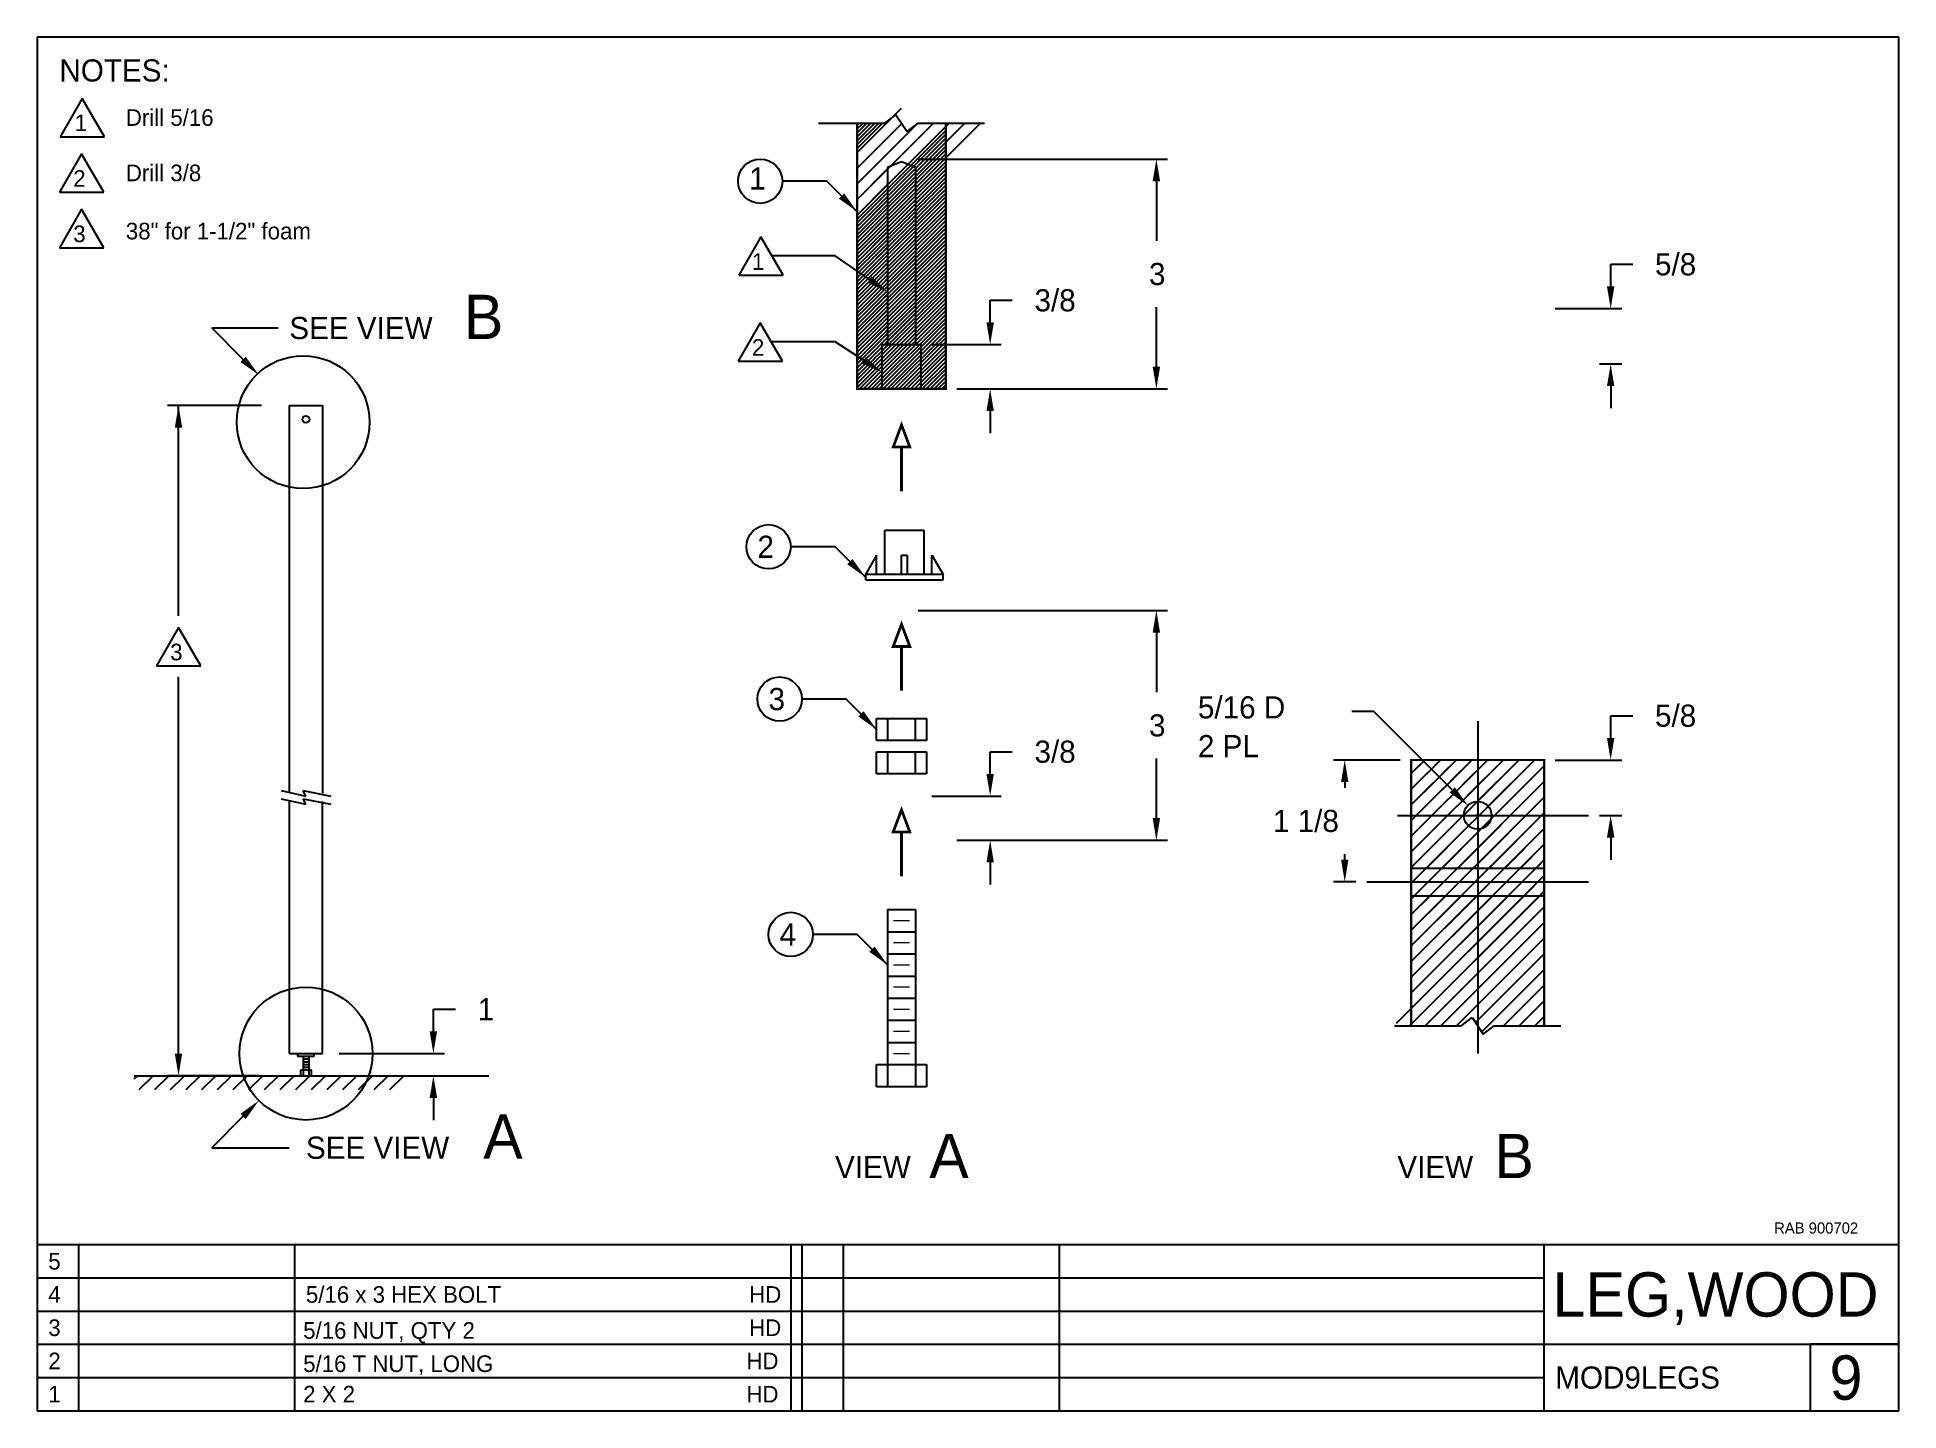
# Model space of a CAD drawing. Extents: x 0 to 84, y 0 to 62.
import ezdxf

# ---------------------------------------------------------------- set-up
doc = ezdxf.new("R2010")
doc.units = 0
doc.linetypes.add('CENTER', pattern=[0])
doc.linetypes.add('DASHED', pattern=[0])
doc.layers.get('0').update_dxf_attribs({"linetype": 'CONTINUOUS'})
doc.layers.add('CL', color=2, linetype='CENTER')
doc.layers.add('DIM', color=4, linetype='DASHED')
doc.dimstyles.get("Standard").update_dxf_attribs({"dimtxt": 2.5, "dimasz": 2.5, "dimexe": 1.25, "dimexo": 0.625, "dimtad": 1, "dimcen": 2.5, "dimazin": 3, "dimtfac": 1, "dimtmove": 0, "dimatfit": 3})

# ---------------------------------------------------------------- blocks, each defined once
blk = doc.blocks.new('*X')
at = {"color": 0}
for p, q in [((37, 56.799), (39, 58.799)), ((37, 56.799), (38.554, 58.353)), ((37, 56.976), (38.149, 58.125)), ((37, 57.153), (37.972, 58.125)), ((37, 57.329), (37.796, 58.125)), ((37, 57.506), (37.619, 58.125)), ((37, 57.683), (37.442, 58.125)), ((37, 57.86), (37.265, 58.125)), ((37, 58.036), (37.089, 58.125)), ((37, 57.506), (37.619, 58.125)), ((37, 57.506), (37.619, 58.125)), ((37, 52.556), (42.569, 58.125)), ((37, 53.263), (41.862, 58.125)), ((37, 53.971), (41.154, 58.125)), ((37, 54.678), (40.447, 58.125)), ((37, 57.506), (37.619, 58.125)), ((37, 56.092), (39.013, 58.105)), ((37, 56.092), (39.013, 58.105)), ((37, 55.385), (39.711, 58.096)), ((37, 53.971), (41, 57.971)), ((37, 53.971), (41, 57.971)), ((37, 53.971), (41, 57.971)), ((37, 53.794), (41, 57.794)), ((37, 53.617), (41, 57.617)), ((37, 53.44), (41, 57.44)), ((37, 55.385), (39, 57.385)), ((37, 53.263), (41, 57.263)), ((37, 53.263), (41, 57.263)), ((37, 53.263), (41, 57.263)), ((37, 53.087), (41, 57.087)), ((37, 52.91), (41, 56.91)), ((37, 52.733), (41, 56.733)), ((37, 52.556), (41, 56.556)), ((37, 52.556), (41, 56.556)), ((37, 52.556), (41, 56.556)), ((37, 52.38), (41, 56.38)), ((38.496, 56.173), (39, 56.678)), ((37, 52.203), (41, 56.203)), ((37, 54.678), (38.375, 56.053)), ((37, 52.026), (41, 56.026)), ((37, 51.849), (41, 55.849)), ((37, 51.849), (41, 55.849)), ((37, 51.849), (41, 55.849)), ((37, 51.849), (41, 55.849)), ((37, 51.672), (41, 55.672)), ((37, 51.496), (41, 55.496)), ((37, 51.319), (41, 55.319)), ((37, 51.142), (41, 55.142)), ((37, 51.142), (41, 55.142)), ((37, 51.142), (41, 55.142)), ((37, 51.142), (41, 55.142)), ((37, 50.965), (41, 54.965)), ((37, 50.789), (41, 54.789)), ((37, 50.612), (41, 54.612)), ((37, 50.435), (41, 54.435)), ((37, 50.435), (41, 54.435)), ((37, 50.435), (41, 54.435)), ((37, 50.435), (41, 54.435)), ((37, 50.258), (41, 54.258)), ((37, 50.081), (41, 54.081)), ((37, 49.905), (41, 53.905)), ((37, 49.728), (41, 53.728)), ((37, 49.728), (41, 53.728)), ((37, 49.728), (41, 53.728)), ((37, 49.728), (41, 53.728)), ((37, 49.551), (41, 53.551)), ((37, 49.374), (41, 53.374)), ((37, 49.198), (41, 53.198)), ((37, 49.021), (41, 53.021)), ((37, 49.021), (41, 53.021)), ((37, 49.021), (41, 53.021)), ((37, 49.021), (41, 53.021)), ((37, 48.844), (41, 52.844)), ((37, 48.667), (41, 52.667)), ((37, 48.49), (41, 52.49)), ((37, 48.314), (41, 52.314)), ((37, 48.314), (41, 52.314)), ((37, 48.314), (41, 52.314)), ((37, 48.314), (41, 52.314)), ((37, 48.137), (41, 52.137)), ((37, 47.96), (41, 51.96)), ((37, 47.783), (41, 51.783)), ((37, 47.607), (41, 51.607)), ((37, 47.607), (41, 51.607)), ((37, 47.607), (41, 51.607)), ((37, 47.607), (41, 51.607)), ((37, 47.43), (41, 51.43)), ((37, 47.253), (41, 51.253)), ((37, 47.076), (41, 51.076)), ((37, 46.899), (41, 50.899)), ((37, 46.899), (41, 50.899)), ((37, 46.899), (41, 50.899)), ((37, 46.723), (41, 50.723)), ((37, 46.546), (41, 50.546)), ((38.375, 48.274), (41, 50.899)), ((37, 46.369), (41, 50.369)), ((37, 46.192), (41, 50.192)), ((37, 46.192), (41, 50.192)), ((37, 46.192), (41, 50.192)), ((37.109, 46.125), (41, 50.016)), ((37.286, 46.125), (41, 49.839)), ((37.463, 46.125), (41, 49.662)), ((38.933, 48.125), (41, 50.192)), ((37.64, 46.125), (41, 49.485)), ((37.64, 46.125), (41, 49.485)), ((37.64, 46.125), (41, 49.485)), ((37.816, 46.125), (41, 49.309)), ((37.993, 46.125), (41, 49.132)), ((38.17, 46.125), (41, 48.955)), ((38.347, 46.125), (41, 48.778)), ((38.347, 46.125), (41, 48.778)), ((38.347, 46.125), (41, 48.778)), ((38.347, 46.125), (41, 48.778)), ((39.64, 48.125), (41, 49.485)), ((37, 46.899), (38.125, 48.024)), ((38.524, 46.125), (41, 48.601)), ((38.7, 46.125), (41, 48.425)), ((38.877, 46.125), (41, 48.248)), ((39.054, 46.125), (41, 48.071)), ((39.054, 46.125), (41, 48.071)), ((39.054, 46.125), (41, 48.071)), ((39.054, 46.125), (41, 48.071)), ((39.231, 46.125), (41, 47.894)), ((37, 46.192), (38.125, 47.317)), ((39.407, 46.125), (41, 47.718)), ((39.584, 46.125), (41, 47.541)), ((39.761, 46.125), (41, 47.364)), ((39.761, 46.125), (41, 47.364)), ((39.761, 46.125), (41, 47.364)), ((39.761, 46.125), (41, 47.364)), ((39.938, 46.125), (41, 47.187)), ((37.64, 46.125), (38.125, 46.61)), ((40.115, 46.125), (41, 47.01)), ((40.291, 46.125), (41, 46.834)), ((40.468, 46.125), (41, 46.657)), ((40.468, 46.125), (41, 46.657)), ((40.468, 46.125), (41, 46.657)), ((40.468, 46.125), (41, 46.657)), ((40.645, 46.125), (41, 46.48)), ((40.822, 46.125), (41, 46.303)), ((40.998, 46.125), (41, 46.127)), ((62, 23.816), (67.559, 29.375)), ((62, 24.523), (66.852, 29.375)), ((62, 25.23), (66.145, 29.375)), ((62, 25.938), (65.437, 29.375)), ((62, 26.645), (64.73, 29.375)), ((62, 27.352), (64.023, 29.375)), ((62, 28.059), (63.316, 29.375)), ((62, 28.766), (62.609, 29.375)), ((62, 23.816), (67.559, 29.375)), ((62, 24.523), (66.852, 29.375)), ((62, 25.23), (66.145, 29.375)), ((62, 25.938), (65.437, 29.375)), ((62, 26.645), (64.73, 29.375)), ((62, 27.352), (64.023, 29.375)), ((62, 28.059), (63.316, 29.375)), ((62, 28.766), (62.609, 29.375)), ((62, 23.109), (68, 29.109)), ((62, 23.109), (68, 29.109)), ((62, 22.402), (68, 28.402)), ((62, 22.402), (68, 28.402)), ((62, 21.695), (68, 27.695)), ((62, 21.695), (68, 27.695)), ((62, 20.988), (68, 26.988)), ((62, 20.988), (68, 26.988)), ((62, 20.281), (68, 26.281)), ((62, 20.281), (68, 26.281)), ((62, 19.574), (68, 25.574)), ((62, 19.574), (68, 25.574)), ((62, 18.866), (68, 24.866)), ((62, 18.866), (68, 24.866)), ((62, 18.159), (68, 24.159)), ((67.091, 23.25), (68, 24.159)), ((61.927, 17.379), (68, 23.452)), ((61.927, 17.379), (67.798, 23.25)), ((62.634, 17.379), (68, 22.745)), ((62.755, 17.5), (68, 22.745)), ((67.798, 23.25), (68, 23.452)), ((63.341, 17.379), (68, 22.038)), ((63.462, 17.5), (68, 22.038)), ((64.048, 17.379), (68, 21.331)), ((64.169, 17.5), (68, 21.331)), ((64.902, 17.526), (68, 20.624)), ((64.95, 17.574), (68, 20.624)), ((65.185, 17.102), (68, 19.917)), ((65.233, 17.15), (68, 19.917)), ((66.169, 17.379), (68, 19.21)), ((66.29, 17.5), (68, 19.21)), ((66.876, 17.379), (68, 18.503)), ((66.997, 17.5), (68, 18.503)), ((61.341, 17.5), (62, 18.159)), ((67.584, 17.379), (68, 17.795)), ((67.705, 17.5), (68, 17.795)), ((62, 17.452), (62.048, 17.5)), ((4.375, 14.982), (4.518, 15.125)), ((4.601, 14.5), (5.226, 15.125)), ((5.308, 14.5), (5.933, 15.125)), ((6.015, 14.5), (6.64, 15.125)), ((6.722, 14.5), (7.347, 15.125)), ((7.429, 14.5), (8.054, 15.125)), ((8.136, 14.5), (8.761, 15.125)), ((8.843, 14.5), (9.468, 15.125)), ((9.55, 14.5), (10.175, 15.125)), ((10.257, 14.5), (10.882, 15.125)), ((10.964, 14.5), (11.589, 15.125)), ((11.672, 14.5), (12.297, 15.125)), ((12.379, 14.5), (13.004, 15.125)), ((13.086, 14.5), (13.711, 15.125)), ((13.793, 14.5), (14.418, 15.125)), ((14.5, 14.5), (15.125, 15.125)), ((15.207, 14.5), (15.832, 15.125)), ((15.914, 14.5), (16.539, 15.125))]:
    blk.add_line(p, q, dxfattribs=at)
blk = doc.blocks.new('*D')
at = {"color": 0}
for p, q in [((39.75, 58), (51, 58)), ((50.5, 57), (50.5, 54.312)), ((71, 52.25), (71, 53.25)), ((71, 53.25), (72, 53.25)), ((43, 50.625), (43, 51.625)), ((43, 51.625), (44, 51.625)), ((50.5, 48.625), (50.5, 51.312)), ((68.5, 51.25), (71.5, 51.25)), ((40.375, 49.625), (43.5, 49.625)), ((70.5, 48.75), (71.5, 48.75)), ((41.5, 47.625), (43.5, 47.625)), ((41.5, 47.625), (51, 47.625)), ((71, 47.75), (71, 46.75)), ((43, 46.625), (43, 45.625))]:
    blk.add_line(p, q, dxfattribs=at)
for points in [[(50.667, 57), (50.333, 57), (50.5, 58)], [(71.167, 52.25), (70.833, 52.25), (71, 51.25)], [(43.167, 50.625), (42.833, 50.625), (43, 49.625)], [(71.167, 47.75), (70.833, 47.75), (71, 48.75)], [(50.667, 48.625), (50.333, 48.625), (50.5, 47.625)], [(43.167, 46.625), (42.833, 46.625), (43, 47.625)]]:
    blk.add_solid(points, dxfattribs=at)
for s, p in [('5/8', (73, 52.75)), ('3', (50.167, 52.312)), ('3/8', (45, 51.125))]:
    blk.add_text(s, height=1, dxfattribs=at).set_placement(p)

msp = doc.modelspace()

# ---------------------------------------------------------------- linework, layer by layer
at = {"color": 0}
for p, q in [((84, 62), (0, 62)), ((0, 62), (0, 0)), ((84, 0), (84, 62)), ((2.03, 59.238), (1.03, 57.506)), ((3.03, 57.506), (2.03, 59.238)), ((35.25, 58.125), (38.25, 58.125)), ((37, 56.799), (38.554, 58.353)), ((37, 57.506), (37.619, 58.125)), ((37, 56.092), (39.013, 58.105)), ((37, 55.385), (39.711, 58.096)), ((38.25, 58.125), (38.75, 58.5)), ((38.496, 56.173), (40.447, 58.125)), ((38.75, 58.5), (39.25, 57.75)), ((39.25, 57.75), (39.75, 58.125)), ((39.289, 56.259), (41.154, 58.125)), ((39.75, 58.125), (42.75, 58.125)), ((1.03, 57.506), (3.03, 57.506)), ((39.625, 55.888), (41, 57.263)), ((2, 56.732), (1, 55)), ((3, 55), (2, 56.732)), ((39, 56.375), (38.375, 56.125)), ((39.625, 56.125), (39, 56.375)), ((39.625, 55.181), (41, 56.556)), ((35.625, 55.5), (33.625, 55.5)), ((37, 54.125), (35.625, 55.5)), ((37, 54.678), (38.375, 56.053)), ((38.375, 56.125), (38.375, 48.125)), ((39.625, 56.125), (39.625, 48.125)), ((39.625, 54.474), (41, 55.849)), ((1, 55), (3, 55)), ((37, 53.971), (38.375, 55.346)), ((37, 53.263), (38.375, 54.638)), ((39.625, 53.767), (41, 55.142)), ((2, 54.232), (1, 52.5)), ((3, 52.5), (2, 54.232)), ((37, 52.556), (38.375, 53.931)), ((39.625, 53.06), (41, 54.435)), ((32.655, 52.988), (31.655, 51.256)), ((33.655, 51.256), (32.655, 52.988)), ((37, 51.849), (38.375, 53.224)), ((39.625, 52.353), (41, 53.728)), ((39.625, 51.646), (41, 53.021)), ((1, 52.5), (3, 52.5)), ((36, 52.125), (33.153, 52.125)), ((37.55, 51.065), (36, 52.125)), ((37.37, 51.512), (38.375, 52.517)), ((39.625, 50.939), (41, 52.314)), ((31.655, 51.256), (33.655, 51.256)), ((37.883, 51.318), (38.375, 51.81)), ((39.625, 50.232), (41, 51.607)), ((37, 50.435), (37.304, 50.739)), ((37, 49.728), (37.748, 50.476)), ((38.225, 50.953), (38.375, 51.103)), ((39.625, 49.524), (41, 50.899)), ((37, 49.021), (38.375, 50.396)), ((37, 48.314), (38.375, 49.689)), ((39.625, 48.817), (41, 50.192)), ((9.293, 47.457), (7.875, 48.875)), ((7.875, 48.875), (10.875, 48.875)), ((32.625, 49.107), (31.625, 47.375)), ((33.625, 47.375), (32.625, 49.107)), ((37, 47.607), (38.375, 48.982)), ((39.632, 48.118), (41, 49.485)), ((39.875, 47.653), (41, 48.778)), ((36, 48.25), (33.12, 48.25)), ((37.285, 47.418), (36, 48.25)), ((37.676, 47.575), (38.125, 48.024)), ((38.125, 48.125), (39.875, 48.125)), ((38.125, 46.125), (38.125, 48.125)), ((38.226, 48.125), (38.375, 48.274)), ((39.875, 48.125), (39.875, 46.125)), ((39.875, 46.946), (41, 48.071)), ((31.625, 47.375), (33.625, 47.375)), ((37, 46.899), (37.188, 47.087)), ((38.018, 47.21), (38.125, 47.317)), ((39.875, 46.239), (41, 47.364)), ((37, 46.192), (37.598, 46.79)), ((37.64, 46.125), (38.125, 46.61)), ((40.468, 46.125), (41, 46.657)), ((10.125, 45.375), (5.875, 45.375)), ((6.375, 35.875), (6.375, 45.375)), ((11.375, 45.375), (11.375, 27.875)), ((11.375, 45.375), (12.875, 45.375)), ((12.875, 45.375), (12.875, 27.875)), ((38.25, 37.75), (38.25, 39.75)), ((38.25, 39.75), (40, 39.75)), ((40, 39.75), (40, 37.75)), ((36, 39), (34, 39)), ((37.375, 37.625), (36, 39)), ((37.875, 38.625), (37.375, 37.75)), ((37.875, 37.75), (37.875, 38.625)), ((39, 37.75), (39, 38.625)), ((39, 38.625), (39.25, 38.625)), ((39.25, 38.625), (39.25, 37.75)), ((40.375, 37.75), (40.375, 38.625)), ((40.375, 38.625), (40.875, 37.75)), ((37.375, 37.75), (37.375, 37.5)), ((40.875, 37.75), (37.375, 37.75)), ((37.375, 37.5), (38.5, 37.5)), ((38.5, 37.5), (39.75, 37.5)), ((39.75, 37.5), (40.875, 37.5)), ((40.875, 37.5), (40.875, 37.75)), ((6.375, 35.357), (5.375, 33.625)), ((7.375, 33.625), (6.375, 35.357)), ((5.375, 33.625), (7.375, 33.625)), ((6.375, 16.125), (6.375, 33.125)), ((36.5, 32.125), (34.5, 32.125)), ((37.875, 30.75), (36.5, 32.125)), ((37.875, 31.25), (40.125, 31.25)), ((37.875, 30.25), (37.875, 31.25)), ((38.375, 31.25), (38.375, 30.25)), ((39.625, 30.25), (39.625, 31.25)), ((40.125, 31.25), (40.125, 30.25)), ((60.315, 31.56), (59.315, 31.56)), ((63.851, 28.024), (60.315, 31.56)), ((40.125, 30.25), (37.875, 30.25)), ((37.875, 28.75), (37.875, 29.75)), ((37.875, 29.75), (40.125, 29.75)), ((38.375, 29.75), (38.375, 28.75)), ((39.625, 28.75), (39.625, 29.75)), ((40.125, 29.75), (40.125, 28.75)), ((40.125, 28.75), (37.875, 28.75)), ((61.5, 29.375), (58.5, 29.375)), ((62, 28.766), (62.42, 29.186)), ((62, 28.059), (62.765, 28.824)), ((63.072, 29.131), (63.316, 29.375)), ((63.401, 28.753), (64.023, 29.375)), ((63.804, 28.449), (64.73, 29.375)), ((64.282, 28.22), (65.437, 29.375)), ((64.553, 27.783), (66.145, 29.375)), ((64.976, 27.5), (66.852, 29.375)), ((65.47, 27.287), (67.559, 29.375)), ((65.604, 26.713), (68, 29.109)), ((11, 28), (12.125, 27.75)), ((12.125, 27.75), (12, 28)), ((12, 28), (13.25, 27.75)), ((59, 28.375), (59, 28.125)), ((62, 27.352), (63.119, 28.471)), ((62, 26.645), (63.472, 28.117)), ((64.098, 24.5), (68, 28.402)), ((11, 27.625), (12.125, 27.375)), ((11.375, 27.486), (11.375, 16.125)), ((12, 27.625), (13.25, 27.375)), ((12.125, 27.375), (12, 27.625)), ((12.875, 16.125), (12.875, 27.5)), ((62, 25.938), (63.61, 27.548)), ((62, 25.23), (64.072, 27.302)), ((62, 24.523), (64.375, 26.899)), ((64.805, 24.5), (68, 27.695)), ((65, 26.785), (65, 26.965)), ((65.512, 24.5), (68, 26.988)), ((62.684, 24.5), (64.588, 26.405)), ((63.391, 24.5), (65.162, 26.271)), ((64.91, 26.875), (65.09, 26.875)), ((66.219, 24.5), (68, 26.281)), ((66.926, 24.5), (68, 25.574)), ((59, 24.875), (59, 25.125)), ((62, 24.5), (68, 24.5)), ((67.634, 24.5), (68, 24.866)), ((59.5, 23.875), (58.5, 23.875)), ((62, 23.816), (62.059, 23.875)), ((67.716, 23.875), (68, 24.159)), ((61.927, 17.379), (67.798, 23.25)), ((62, 20.281), (65, 23.281)), ((62, 23.25), (68, 23.25)), ((62, 20.988), (64.262, 23.25)), ((62, 21.695), (63.555, 23.25)), ((62, 22.402), (62.848, 23.25)), ((62, 23.109), (62.141, 23.25)), ((62, 19.574), (65.676, 23.25)), ((62, 18.866), (66.384, 23.25)), ((62, 18.159), (67.091, 23.25)), ((62.634, 17.379), (68, 22.745)), ((38.375, 22.625), (38.375, 14.625)), ((38.375, 22.625), (39.625, 22.625)), ((39.625, 22.625), (39.625, 14.625)), ((63.341, 17.379), (68, 22.038)), ((37, 21.5), (35, 21.5)), ((38.375, 20.125), (37, 21.5)), ((38.375, 21.625), (39.625, 21.625)), ((64.048, 17.379), (68, 21.331)), ((38.375, 20.625), (39.625, 20.625)), ((64.902, 17.526), (68, 20.624)), ((38.375, 19.625), (39.625, 19.625)), ((65.185, 17.102), (68, 19.917)), ((38.375, 18.625), (39.625, 18.625)), ((66.169, 17.379), (68, 19.21)), ((66.876, 17.379), (68, 18.503)), ((17.875, 17.125), (17.875, 18.125)), ((17.875, 18.125), (18.875, 18.125)), ((64.25, 17.379), (64.75, 17.754)), ((64.75, 17.754), (65.25, 17.004)), ((67.584, 17.379), (68, 17.795)), ((38.375, 17.625), (39.625, 17.625)), ((61.25, 17.379), (64.25, 17.379)), ((65.25, 17.004), (65.75, 17.379)), ((65.75, 17.379), (68.75, 17.379)), ((11.375, 16.125), (12.875, 16.125)), ((11.75, 16.125), (11.75, 16)), ((11.75, 16), (12.5, 16)), ((12, 16), (12, 15.125)), ((12.25, 16), (12.25, 15.125)), ((12.5, 16), (12.5, 16.125)), ((13.625, 16.125), (18.375, 16.125)), ((38.375, 16.625), (39.625, 16.625)), ((4.375, 15.125), (20.375, 15.125)), ((10, 15.125), (5.875, 15.125)), ((12.375, 15.375), (11.875, 15.375)), ((11.875, 15.375), (11.875, 15.125)), ((11.875, 15.125), (12.375, 15.125)), ((12.25, 15.875), (12, 15.875)), ((12, 15.75), (12.25, 15.75)), ((12, 15.625), (12.25, 15.625)), ((12.25, 15.5), (12, 15.5)), ((12.375, 15.125), (12.375, 15.375)), ((14.625, 15.125), (18.375, 15.125)), ((37.875, 15.625), (40.125, 15.625)), ((37.875, 14.625), (37.875, 15.625)), ((40.125, 15.625), (40.125, 14.625)), ((40.125, 14.625), (37.875, 14.625)), ((17.875, 14.125), (17.875, 13.125)), ((9.293, 13.293), (7.875, 11.875)), ((7.875, 11.875), (11.375, 11.875)), ((0, 7.5), (68, 7.5)), ((1.875, 0), (1.875, 7.5)), ((11.625, 0), (11.625, 7.5)), ((34, 7.5), (34, 0)), ((34.5, 7.5), (34.5, 0)), ((36.375, 0), (36.375, 7.5)), ((46.125, 0), (46.125, 7.5)), ((68, 0), (68, 7.5)), ((68, 7.5), (84, 7.5)), ((0, 6), (68, 6)), ((0, 4.5), (68, 4.5)), ((0, 3), (68, 3)), ((68, 3), (84, 3)), ((84, 3), (80, 3)), ((80, 3), (80, 0)), ((0, 1.5), (68, 1.5)), ((0, 0), (84, 0))]:
    msp.add_line(p, q, dxfattribs=at)
for points, const_width in [([(37, 58.125), (37, 46.125), (40.5, 46.125), (41, 46.125), (41, 58.125)], 0.1), ([(39, 41.5), (39, 43.5)], 0.125), ([(39, 32.5), (39, 34.5)], 0.125), ([(68, 17.375), (68, 29.375), (62, 29.375), (62, 17.375)], 0.1), ([(39, 24.125), (39, 26.125)], 0.125), ([(38.625, 22.125), (39.375, 22.125)], 0.0625), ([(38.625, 21.125), (39.375, 21.125)], 0.0625), ([(38.625, 20.125), (39.375, 20.125)], 0.0625), ([(38.625, 19.125), (39.375, 19.125)], 0.0625), ([(38.625, 18.125), (39.375, 18.125)], 0.0625), ([(38.625, 17.125), (39.375, 17.125)], 0.0625), ([(38.625, 16.125), (39.375, 16.125)], 0.0625)]:
    msp.add_lwpolyline(points, dxfattribs=dict(at, const_width=const_width))
at = {"color": 0, "const_width": 0.125}
for points in [[(39, 44.5), (38.625, 43.5), (39.375, 43.5)], [(39, 35.5), (38.625, 34.5), (39.375, 34.5)], [(39, 27.125), (38.625, 26.125), (39.375, 26.125)]]:
    msp.add_lwpolyline(points, close=True, dxfattribs=at)
at = {"color": 0}
for centre, radius in [((32.625, 55.5), 1), ((12.125, 44.75), 0.156), ((33, 39), 1), ((33.5, 32.125), 1), ((65, 26.875), 0.625), ((34, 21.5), 1)]:
    msp.add_circle(centre, radius, dxfattribs=at)
for points in [[(36.175, 54.714), (36.411, 54.95), (37, 54.125)], [(37.644, 51.202), (37.456, 50.927), (38.375, 50.5)], [(9.411, 47.575), (9.175, 47.339), (10, 46.75)], [(37.376, 47.558), (37.195, 47.278), (38.125, 46.875)], [(6.542, 44.375), (6.208, 44.375), (6.375, 45.375)], [(36.55, 38.214), (36.786, 38.45), (37.375, 37.625)], [(37.05, 31.339), (37.286, 31.575), (37.875, 30.75)], [(59.167, 28.375), (58.833, 28.375), (59, 29.375)], [(63.733, 27.906), (63.969, 28.142), (64.558, 27.317)], [(59.167, 24.875), (58.833, 24.875), (59, 23.875)], [(37.55, 20.714), (37.786, 20.95), (38.375, 20.125)], [(18.042, 17.125), (17.708, 17.125), (17.875, 16.125)], [(6.542, 16.125), (6.208, 16.125), (6.375, 15.125)], [(18.042, 14.125), (17.708, 14.125), (17.875, 15.125)], [(9.175, 13.411), (9.411, 13.175), (10, 14)]]:
    msp.add_solid(points, dxfattribs=at)
at = {"layer": 'CL', "color": 0}
for p, q in [((65, 31.125), (65, 16.125)), ((61.375, 26.875), (70, 26.875)), ((60, 23.875), (70, 23.875))]:
    msp.add_line(p, q, dxfattribs=at)
at = {"layer": 'DIM', "color": 0}
for centre in [(12, 44.625), (12.125, 16.125)]:
    msp.add_circle(centre, 3, dxfattribs=at)

# ---------------------------------------------------------------- block references
at = {"color": 0}
msp.add_blockref('*X', (0, 0), dxfattribs=at)

# ---------------------------------------------------------------- texts
for s, height, p in [('NOTES:', 1, (1, 60)), ('1', 0.75, (1.688, 57.76)), ('Drill 5/16', 0.75, (4, 58)), ('Drill 3/8', 0.75, (4, 55.5)), ('2', 0.75, (1.625, 55.25)), ('1', 1, (32.125, 55.125)), ('3', 0.75, (1.625, 52.75)), ('38" for 1-1/2" foam', 0.75, (4, 52.875)), ('1', 0.75, (32.25, 51.5)), ('B', 2, (19.25, 48.375)), ('SEE VIEW', 1, (11.375, 48.375)), ('2', 0.75, (32.25, 47.625)), ('2', 1, (32.5, 38.5)), ('3', 0.75, (6, 33.875)), ('3', 1, (33, 31.625)), ('5/16 D', 1, (52.375, 31.25)), ('2 PL', 1, (52.375, 29.5)), ('1 1/8', 1, (55.762, 26.125)), ('4', 1, (33.5, 21)), ('1', 1, (19.875, 17.625)), ('A', 2, (20.125, 11.375)), ('SEE VIEW', 1, (12.125, 11.375)), ('A', 2, (40.25, 10.5)), ('B', 2, (65.75, 10.5)), ('VIEW', 1, (36, 10.5)), ('VIEW', 1, (61.375, 10.5)), ('RAB 900702', 0.5, (78.375, 8)), ('5', 0.75, (0.5, 6.375)), ('LEG,WOOD', 2, (68.375, 4.25)), ('4', 0.75, (0.5, 4.875)), ('5/16 x 3 HEX BOLT', 0.75, (12.125, 4.875)), ('HD', 0.75, (32.125, 4.875)), ('3', 0.75, (0.5, 3.375)), ('5/16 NUT, QTY 2', 0.75, (12, 3.25)), ('HD', 0.75, (32.125, 3.375)), ('2', 0.75, (0.5, 1.875)), ('5/16 T NUT, LONG', 0.75, (12, 1.75)), ('HD', 0.75, (32, 1.875)), ('9', 2, (80.875, 0.5)), ('MOD9LEGS', 1, (68.5, 1)), ('1', 0.75, (0.5, 0.375)), ('2 X 2', 0.75, (12, 0.375)), ('HD', 0.75, (32, 0.375))]:
    msp.add_text(s, height=height, dxfattribs=at).set_placement(p)

# ---------------------------------------------------------------- dimensions: what is measured, and where the dimension line sits
for base, p1, p2, text, middle, set_off in [((43, 48.125), (41, 46.125), (39.875, 48.125), '3/8', (46.333, 50.125), (0, -1.5)), ((50.5, 56.5), (41, 46.125), (39.25, 56.5), '3', (50.5, 51.312), (0, -1.5)), ((71, 29.375), (70, 26.875), (68, 29.375), '5/8', (74.333, 31.375), (0, -21.875))]:
    dim = msp.add_linear_dim(base=base, p1=p1, p2=p2, angle=90, text=text, dimstyle='Standard', dxfattribs=at)
    dim.commit()
    dim.dimension.update_dxf_attribs({"geometry": '*D', "text_midpoint": middle, "insert": set_off})

doc.saveas('drawing.dxf')
